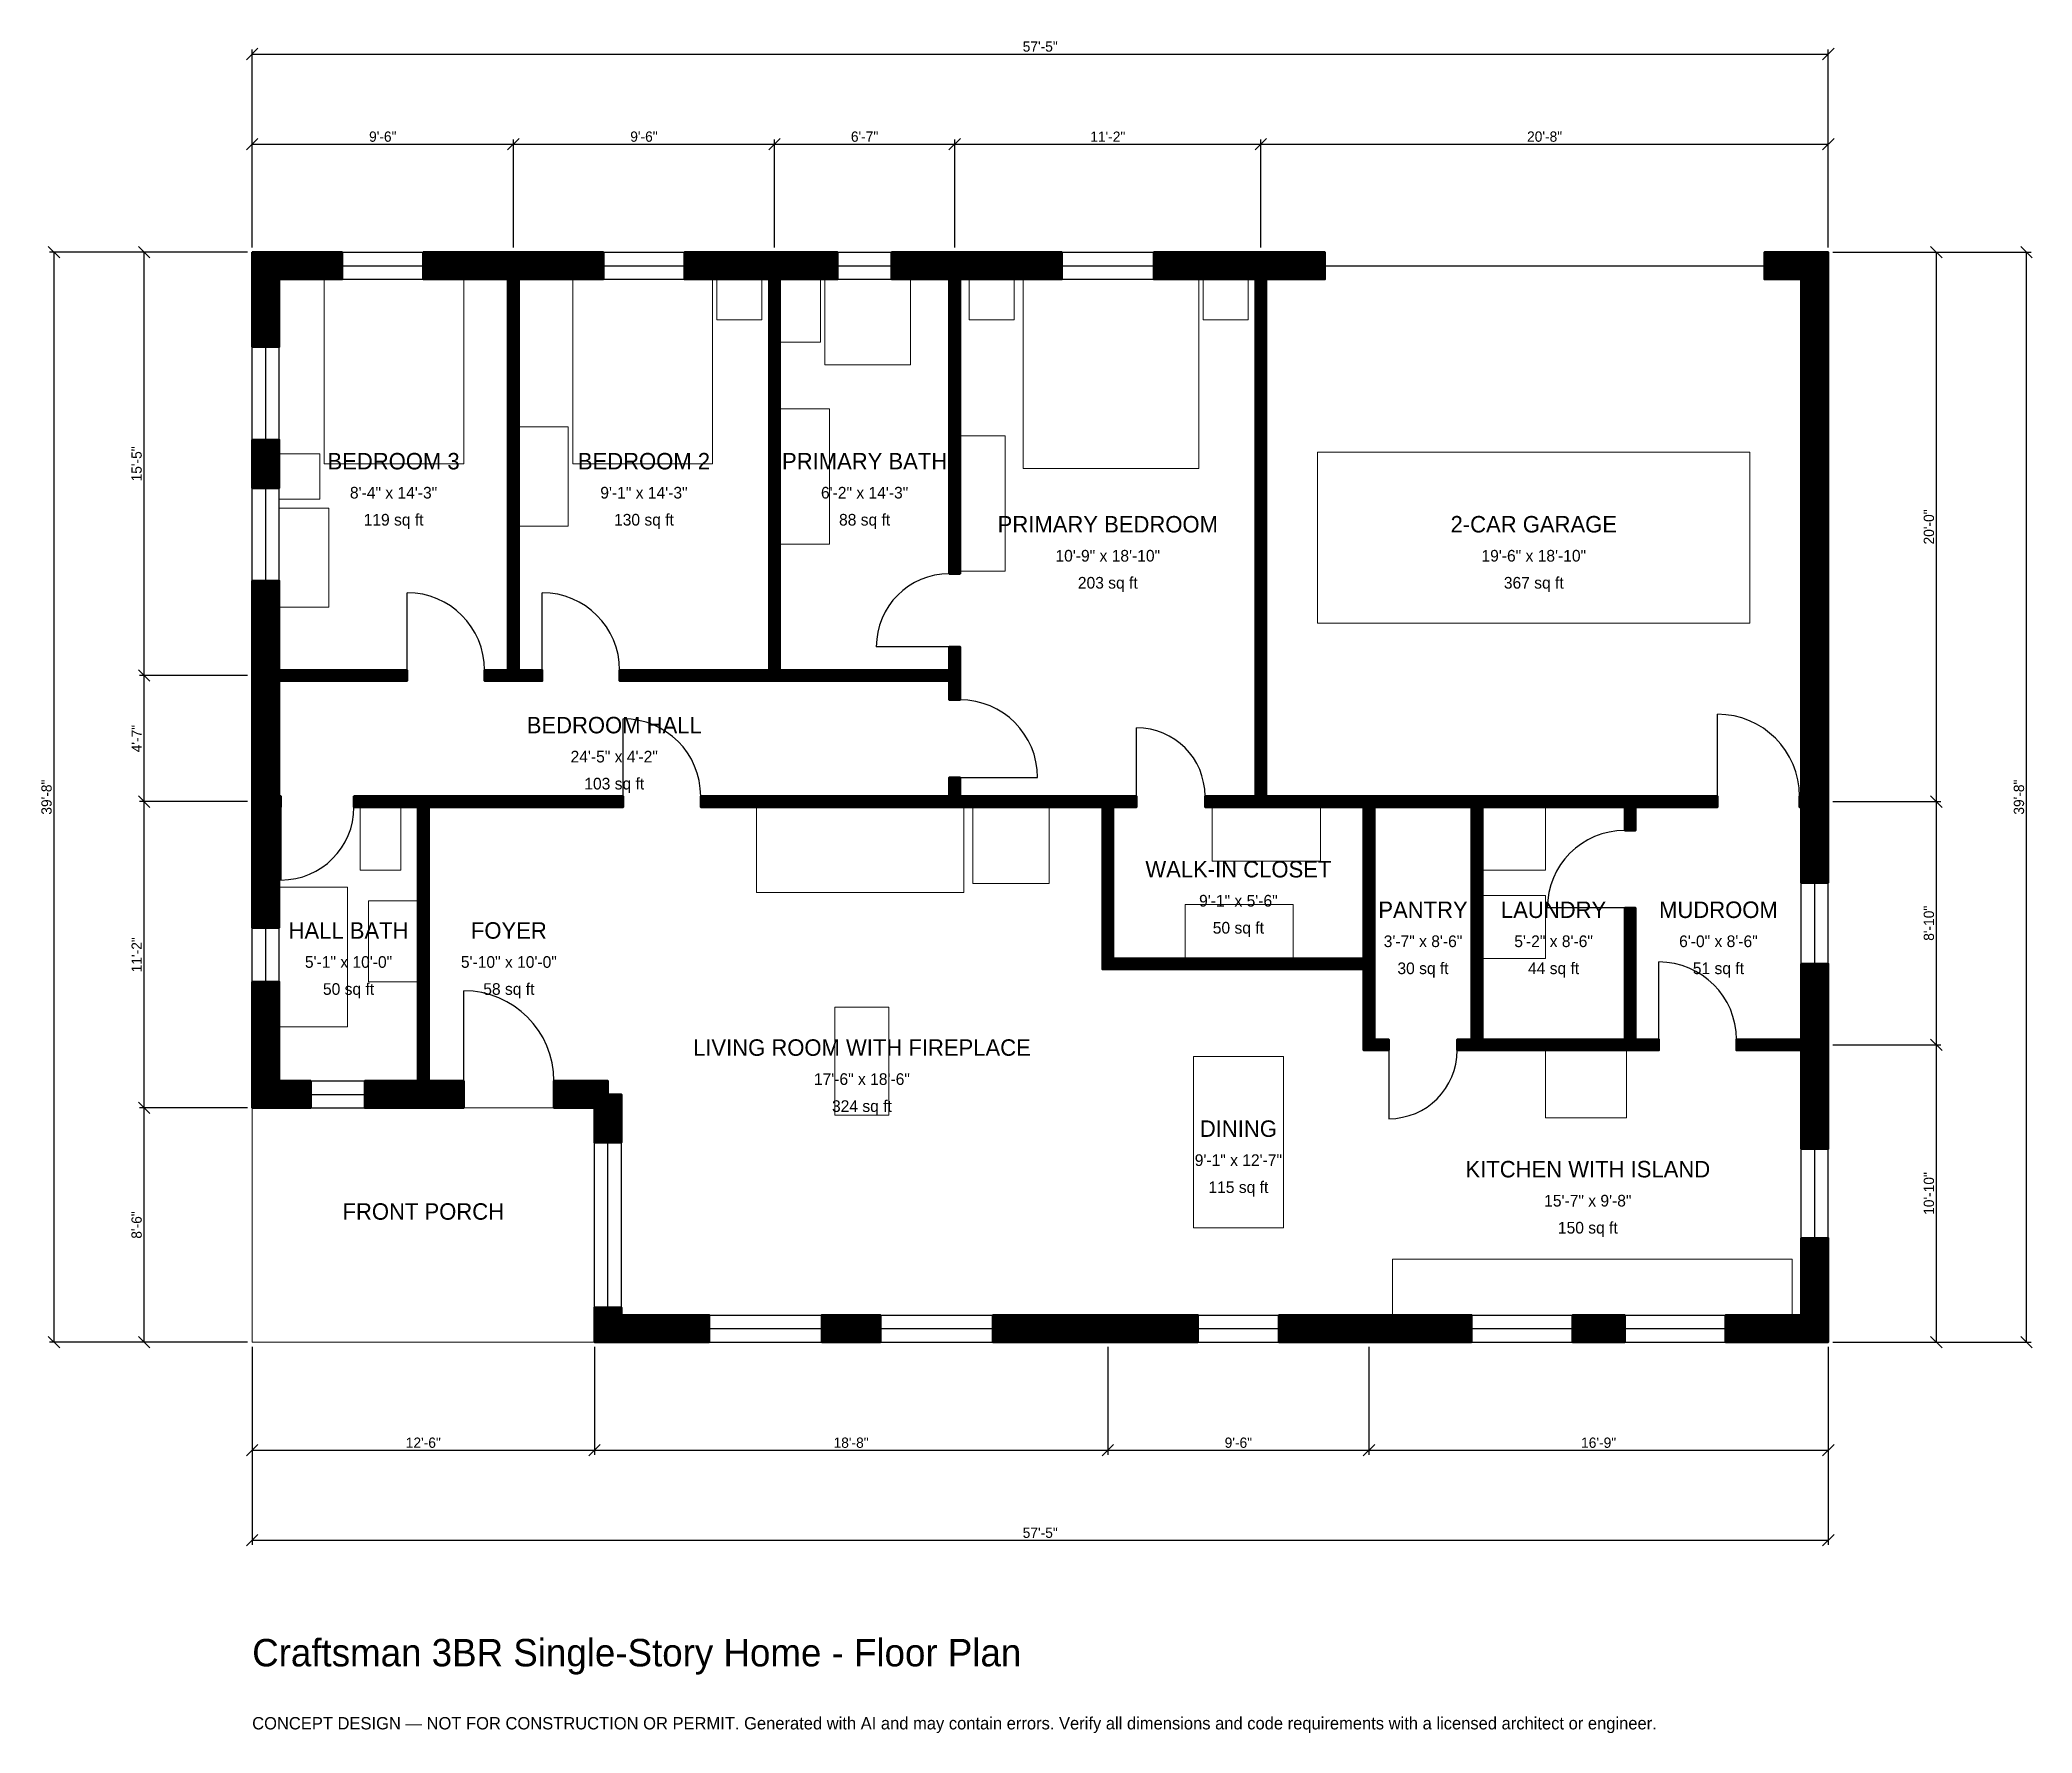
# Model space of a CAD drawing. Header units: inches. Extents: x -93 to 778, y -171 to 569.
import ezdxf
from ezdxf.enums import TextEntityAlignment as Align

# ---------------------------------------------------------------- set-up
doc = ezdxf.new("R2010")
doc.units = ezdxf.units.IN
doc.header["$MEASUREMENT"] = 0
doc.linetypes.add('DASHED', pattern=[0.6, 0.5, -0.1])
for name, color, linetype, lineweight in [('A-ANNO-DIMS', 1, 'Continuous', 13), ('A-ANNO-TEXT', 7, 'Continuous', 18), ('A-AREA-IDEN', 7, 'Continuous', 18), ('A-DOOR', 2, 'Continuous', 25), ('A-FLOR-FIXT', 9, 'Continuous', 13), ('A-FURN', 9, 'Continuous', 13), ('A-GLAZ', 4, 'Continuous', 25), ('A-SITE-PAVE', 8, 'Continuous', 13), ('A-WALL', 7, 'Continuous', 50), ('A-WALL-PATT', 8, 'Continuous', 13)]:
    doc.layers.add(name, color=color, linetype=linetype, lineweight=lineweight)
doc.dimstyles.new('PLAN', dxfattribs={"dimtxt": 4.5, "dimasz": 3, "dimexe": 2, "dimexo": 2, "dimgap": 1, "dimtad": 1, "dimdec": 0, "dimlunit": 4, "dimtsz": 2.5, "dimcen": 2.5, "dimclrd": 1, "dimclre": 1, "dimazin": 3, "dimtfac": 1, "dimtmove": 0, "dimatfit": 3})

msp = doc.modelspace()

# ---------------------------------------------------------------- hatches: boundary and pattern name
at = {"layer": 'A-WALL-PATT'}
h = msp.add_hatch(dxfattribs=at)
h.set_pattern_fill('ANSI31', color=8, scale=0.8)
h.paths.add_polyline_path([(68.8976, 102.3622), (49.2126, 102.3622), (49.2126, 114.1732), (68.8976, 114.1732), (72.4409, 114.1732), (72.4409, 233.8583), (44.4882, 233.8583), (44.4882, 238.5827), (72.4409, 238.5827), (77.1654, 238.5827), (147.2441, 238.5827), (151.9685, 238.5827), (162.2047, 238.5827), (162.2047, 233.8583), (151.9685, 233.8583), (147.2441, 233.8583), (77.1654, 233.8583), (77.1654, 114.1732), (80.7087, 114.1732), (92.5197, 114.1732), (92.5197, 102.3622), (80.7087, 102.3622), (77.1654, 102.3622), (77.1654, 102.3622), (72.4409, 102.3622), (72.4409, 102.3622), (68.8976, 102.3622)])
h.paths.add_polyline_path([(11.811, 102.3622), (11.811, 102.3622), (0, 102.3622), (0, 102.3622), (0, 102.3622), (0, 114.1732), (0, 114.1732), (0, 157.4803), (11.811, 157.4803), (11.811, 114.1732), (25.5906, 114.1732), (25.5906, 102.3622), (11.811, 102.3622)])
h.paths.add_polyline_path([(0, 230.315), (0, 233.8583), (0, 233.8583), (0, 238.5827), (0, 238.5827), (0, 242.126), (0, 285.4331), (0, 288.9764), (0, 288.9764), (0, 293.7008), (0, 293.7008), (0, 297.2441), (0, 332.7428), (11.811, 332.7428), (11.811, 297.2441), (11.811, 293.7008), (67.7165, 293.7008), (67.7165, 288.9764), (11.811, 288.9764), (11.811, 285.4331), (11.811, 242.126), (11.811, 238.5827), (12.5984, 238.5827), (12.5984, 233.8583), (11.811, 233.8583), (11.811, 230.315), (11.811, 181.1024), (0, 181.1024), (0, 230.315)])
h.paths.add_polyline_path([(0, 394.4226), (11.811, 394.4226), (11.811, 373.294), (0, 373.294), (0, 394.4226)])
h.paths.add_polyline_path([(0, 464.5669), (0, 464.5669), (0, 476.378), (0, 476.378), (0, 476.378), (0, 476.378), (11.811, 476.378), (11.811, 476.378), (39.3701, 476.378), (39.3701, 464.5669), (11.811, 464.5669), (11.811, 434.9738), (0, 434.9738), (0, 464.5669)])
h.paths.add_polyline_path([(108.2677, 476.378), (111.811, 476.378), (111.811, 476.378), (116.5354, 476.378), (116.5354, 476.378), (120.0787, 476.378), (153.5433, 476.378), (153.5433, 464.5669), (120.0787, 464.5669), (116.5354, 464.5669), (116.5354, 293.7008), (126.7717, 293.7008), (126.7717, 288.9764), (116.5354, 288.9764), (111.811, 288.9764), (101.5748, 288.9764), (101.5748, 293.7008), (111.811, 293.7008), (111.811, 464.5669), (108.2677, 464.5669), (74.8031, 464.5669), (74.8031, 476.378), (108.2677, 476.378)])
h.paths.add_polyline_path([(222.4409, 476.378), (225.9843, 476.378), (225.9843, 476.378), (230.7087, 476.378), (230.7087, 476.378), (234.252, 476.378), (255.9055, 476.378), (255.9055, 464.5669), (234.252, 464.5669), (230.7087, 464.5669), (230.7087, 293.7008), (304.7244, 293.7008), (304.7244, 303.937), (309.4488, 303.937), (309.4488, 293.7008), (309.4488, 288.9764), (309.4488, 280.7087), (304.7244, 280.7087), (304.7244, 288.9764), (230.7087, 288.9764), (225.9843, 288.9764), (160.6299, 288.9764), (160.6299, 293.7008), (225.9843, 293.7008), (225.9843, 464.5669), (222.4409, 464.5669), (188.9764, 464.5669), (188.9764, 476.378), (222.4409, 476.378)])
h.paths.add_polyline_path([(304.7244, 476.378), (304.7244, 476.378), (309.4488, 476.378), (309.4488, 476.378), (312.9921, 476.378), (312.9921, 476.378), (353.937, 476.378), (353.937, 464.5669), (309.4488, 464.5669), (309.4488, 335.8268), (304.7244, 335.8268), (304.7244, 464.5669), (301.1811, 464.5669), (301.1811, 464.5669), (279.5276, 464.5669), (279.5276, 476.378), (304.7244, 476.378)])
h.paths.add_polyline_path([(435.0394, 476.378), (438.5827, 476.378), (438.5827, 476.378), (443.3071, 476.378), (443.3071, 476.378), (446.8504, 476.378), (468.8976, 476.378), (468.8976, 464.5669), (446.8504, 464.5669), (443.3071, 464.5669), (443.3071, 238.5827), (485.8268, 238.5827), (490.5512, 238.5827), (533.0709, 238.5827), (537.7953, 238.5827), (600, 238.5827), (600, 238.5827), (604.7244, 238.5827), (640.5512, 238.5827), (640.5512, 233.8583), (604.7244, 233.8583), (604.7244, 223.622), (600, 223.622), (600, 233.8583), (537.7953, 233.8583), (537.7953, 132.2835), (600, 132.2835), (600, 189.7638), (604.7244, 189.7638), (604.7244, 132.2835), (614.9606, 132.2835), (614.9606, 127.5591), (604.7244, 127.5591), (600, 127.5591), (600, 127.5591), (537.7953, 127.5591), (533.0709, 127.5591), (526.7717, 127.5591), (526.7717, 132.2835), (533.0709, 132.2835), (533.0709, 233.8583), (490.5512, 233.8583), (490.5512, 167.7165), (490.5512, 162.9921), (490.5512, 132.2835), (496.8504, 132.2835), (496.8504, 127.5591), (490.5512, 127.5591), (485.8268, 127.5591), (485.8268, 132.2835), (485.8268, 162.9921), (376.378, 162.9921), (371.6535, 162.9921), (371.6535, 167.7165), (371.6535, 233.8583), (309.4488, 233.8583), (304.7244, 233.8583), (196.063, 233.8583), (196.063, 238.5827), (304.7244, 238.5827), (304.7244, 246.8504), (309.4488, 246.8504), (309.4488, 238.5827), (371.6535, 238.5827), (376.378, 238.5827), (386.6142, 238.5827), (386.6142, 233.8583), (376.378, 233.8583), (376.378, 167.7165), (485.8268, 167.7165), (485.8268, 233.8583), (443.3071, 233.8583), (438.5827, 233.8583), (416.5354, 233.8583), (416.5354, 238.5827), (438.5827, 238.5827), (438.5827, 464.5669), (435.0394, 464.5669), (394.0945, 464.5669), (394.0945, 476.378), (435.0394, 476.378)])
h.paths.add_polyline_path([(677.1654, 476.378), (677.1654, 476.378), (688.9764, 476.378), (688.9764, 476.378), (688.9764, 476.378), (688.9764, 464.5669), (688.9764, 464.5669), (688.9764, 242.126), (688.9764, 238.5827), (688.9764, 238.5827), (688.9764, 233.8583), (688.9764, 233.8583), (688.9764, 230.315), (688.9764, 200.7874), (677.1654, 200.7874), (677.1654, 230.315), (677.1654, 233.8583), (676.378, 233.8583), (676.378, 238.5827), (677.1654, 238.5827), (677.1654, 242.126), (677.1654, 464.5669), (661.0236, 464.5669), (661.0236, 476.378), (677.1654, 476.378)])
h.paths.add_polyline_path([(688.9764, 135.8268), (688.9764, 132.2835), (688.9764, 132.2835), (688.9764, 127.5591), (688.9764, 127.5591), (688.9764, 124.0157), (688.9764, 84.4488), (677.1654, 84.4488), (677.1654, 124.0157), (677.1654, 127.5591), (648.8189, 127.5591), (648.8189, 132.2835), (677.1654, 132.2835), (677.1654, 135.8268), (677.1654, 165.3543), (688.9764, 165.3543), (688.9764, 135.8268)])
h.paths.add_polyline_path([(688.9764, 11.811), (688.9764, 11.811), (688.9764, 0), (688.9764, 0), (688.9764, 0), (677.1654, 0), (677.1654, 0), (644.0945, 0), (644.0945, 11.811), (677.1654, 11.811), (677.1654, 45.4724), (688.9764, 45.4724), (688.9764, 11.811)])
h.paths.add_polyline_path([(577.1654, 0), (577.1654, 11.811), (600, 11.811), (600, 0), (577.1654, 0)])
h.paths.add_polyline_path([(494.0945, 0), (482.2835, 0), (448.8189, 0), (448.8189, 11.811), (482.2835, 11.811), (494.0945, 11.811), (533.0709, 11.811), (533.0709, 0), (494.0945, 0)])
h.paths.add_polyline_path([(379.9213, 0), (368.1102, 0), (323.8189, 0), (323.8189, 11.811), (368.1102, 11.811), (379.9213, 11.811), (413.3858, 11.811), (413.3858, 0), (379.9213, 0)])
h.paths.add_polyline_path([(249.0157, 0), (249.0157, 11.811), (274.6063, 11.811), (274.6063, 0), (249.0157, 0)])
h.paths.add_polyline_path([(161.4173, 0), (161.4173, 0), (149.6063, 0), (149.6063, 0), (149.6063, 0), (149.6063, 11.811), (149.6063, 11.811), (149.6063, 15.1575), (161.4173, 15.1575), (161.4173, 11.811), (199.8031, 11.811), (199.8031, 0), (161.4173, 0)])
h.paths.add_polyline_path([(149.6063, 102.3622), (131.8898, 102.3622), (131.8898, 114.1732), (155.5118, 114.1732), (155.5118, 108.2677), (161.4173, 108.2677), (161.4173, 87.2047), (149.6063, 87.2047), (149.6063, 102.3622)])

# ---------------------------------------------------------------- linework, layer by layer
at = {"layer": 'A-DOOR', "linetype": 'DASHED'}
msp.add_line((468.8976, 470.4724), (661.0236, 470.4724), dxfattribs=at)
at = {"layer": 'A-DOOR'}
for p, q in [((67.7165, 293.7008), (67.7165, 327.5591)), ((126.7717, 293.7008), (126.7717, 327.5591)), ((304.7244, 303.937), (272.8346, 303.937)), ((162.2047, 238.5827), (162.2047, 272.4409)), ((640.5512, 238.5827), (640.5512, 274.4094)), ((386.6142, 238.5827), (386.6142, 268.5039)), ((309.4488, 246.8504), (343.3071, 246.8504)), ((12.5984, 233.8583), (12.5984, 201.9685)), ((600, 189.7638), (566.1417, 189.7638)), ((614.9606, 132.2835), (614.9606, 166.1417)), ((92.5197, 114.1732), (92.5197, 153.5433)), ((496.8504, 127.5591), (496.8504, 97.6378))]:
    msp.add_line(p, q, dxfattribs=at)
for centre, radius, start, end in [((304.7244, 303.937), 31.8898, 90, 180), ((67.7165, 293.7008), 33.8583, 0, 90), ((126.7717, 293.7008), 33.8583, 0, 90), ((309.4488, 246.8504), 33.8583, 0, 90), ((162.2047, 238.5827), 33.8583, 0, 90), ((640.5512, 238.5827), 35.8268, 0, 90), ((386.6142, 238.5827), 29.9213, 0, 90), ((12.5984, 233.8583), 31.8898, 270, 360), ((600, 189.7638), 33.8583, 90, 180), ((614.9606, 132.2835), 33.8583, 0, 90), ((92.5197, 114.1732), 39.3701, 0, 90), ((496.8504, 127.5591), 29.9213, 270, 360)]:
    msp.add_arc(centre, radius, start, end, dxfattribs=at)
at = {"layer": 'A-FLOR-FIXT'}
for points in [[(230.7087, 437.0079), (248.4252, 437.0079), (248.4252, 464.5669), (230.7087, 464.5669)], [(250.3937, 427.1654), (287.7953, 427.1654), (287.7953, 464.5669), (250.3937, 464.5669)], [(230.7087, 348.8189), (252.3622, 348.8189), (252.3622, 407.874), (230.7087, 407.874)], [(47.2441, 206.2992), (64.9606, 206.2992), (64.9606, 233.8583), (47.2441, 233.8583)], [(11.811, 137.7953), (41.7323, 137.7953), (41.7323, 198.8189), (11.811, 198.8189)], [(50.7874, 157.4803), (72.4409, 157.4803), (72.4409, 192.9134), (50.7874, 192.9134)], [(498.4252, 11.811), (673.2283, 11.811), (673.2283, 36.2205), (498.4252, 36.2205)]]:
    msp.add_lwpolyline(points, close=True, dxfattribs=at)
at = {"layer": 'A-FURN'}
for points in [[(31.4961, 383.8583), (92.5197, 383.8583), (92.5197, 464.5669), (31.4961, 464.5669)], [(140.1575, 383.8583), (201.1811, 383.8583), (201.1811, 464.5669), (140.1575, 464.5669)], [(203.1496, 446.8504), (222.8346, 446.8504), (222.8346, 464.5669), (203.1496, 464.5669)], [(313.3858, 446.8504), (333.0709, 446.8504), (333.0709, 464.5669), (313.3858, 464.5669)], [(337.0079, 381.8898), (413.7795, 381.8898), (413.7795, 464.5669), (337.0079, 464.5669)], [(415.748, 446.8504), (435.4331, 446.8504), (435.4331, 464.5669), (415.748, 464.5669)], [(116.5354, 356.6929), (138.189, 356.6929), (138.189, 400), (116.5354, 400)], [(309.4488, 337.0079), (329.1339, 337.0079), (329.1339, 396.063), (309.4488, 396.063)], [(11.811, 368.5039), (29.5276, 368.5039), (29.5276, 388.189), (11.811, 388.189)], [(465.748, 314.1732), (654.7244, 314.1732), (654.7244, 388.9764), (465.748, 388.9764)], [(11.811, 321.2598), (33.4646, 321.2598), (33.4646, 364.5669), (11.811, 364.5669)], [(220.4724, 196.4567), (311.0236, 196.4567), (311.0236, 233.8583), (220.4724, 233.8583)], [(314.9606, 200.3937), (348.4252, 200.3937), (348.4252, 233.8583), (314.9606, 233.8583)], [(419.685, 210.2362), (466.9291, 210.2362), (466.9291, 233.8583), (419.685, 233.8583)], [(537.7953, 206.2992), (565.3543, 206.2992), (565.3543, 233.8583), (537.7953, 233.8583)], [(537.7953, 167.7165), (565.3543, 167.7165), (565.3543, 195.2756), (537.7953, 195.2756)], [(407.874, 167.7165), (455.1181, 167.7165), (455.1181, 191.3386), (407.874, 191.3386)], [(254.7244, 99.2126), (278.3465, 99.2126), (278.3465, 146.4567), (254.7244, 146.4567)], [(411.4173, 50), (450.7874, 50), (450.7874, 124.8031), (411.4173, 124.8031)], [(565.3543, 98.0315), (600.7874, 98.0315), (600.7874, 127.5591), (565.3543, 127.5591)]]:
    msp.add_lwpolyline(points, close=True, dxfattribs=at)
at = {"layer": 'A-GLAZ'}
for p, q in [((39.3701, 476.378), (74.8031, 476.378)), ((39.3701, 470.4724), (74.8031, 470.4724)), ((153.5433, 476.378), (188.9764, 476.378)), ((153.5433, 470.4724), (188.9764, 470.4724)), ((255.9055, 476.378), (279.5276, 476.378)), ((255.9055, 470.4724), (279.5276, 470.4724)), ((353.937, 476.378), (394.0945, 476.378)), ((353.937, 470.4724), (394.0945, 470.4724)), ((39.3701, 464.5669), (74.8031, 464.5669)), ((153.5433, 464.5669), (188.9764, 464.5669)), ((255.9055, 464.5669), (279.5276, 464.5669)), ((353.937, 464.5669), (394.0945, 464.5669)), ((0, 394.4226), (0, 434.9738)), ((5.9055, 394.4226), (5.9055, 434.9738)), ((11.811, 394.4226), (11.811, 434.9738)), ((0, 332.7428), (0, 373.294)), ((5.9055, 332.7428), (5.9055, 373.294)), ((11.811, 332.7428), (11.811, 373.294)), ((677.1654, 165.3543), (677.1654, 200.7874)), ((683.0709, 165.3543), (683.0709, 200.7874)), ((688.9764, 165.3543), (688.9764, 200.7874)), ((0, 157.4803), (0, 181.1024)), ((5.9055, 157.4803), (5.9055, 181.1024)), ((11.811, 157.4803), (11.811, 181.1024)), ((25.5906, 114.1732), (49.2126, 114.1732)), ((25.5906, 108.2677), (49.2126, 108.2677)), ((25.5906, 102.3622), (49.2126, 102.3622)), ((149.6063, 15.1575), (149.6063, 87.2047)), ((155.5118, 15.1575), (155.5118, 87.2047)), ((161.4173, 15.1575), (161.4173, 87.2047)), ((677.1654, 45.4724), (677.1654, 84.4488)), ((683.0709, 45.4724), (683.0709, 84.4488)), ((688.9764, 45.4724), (688.9764, 84.4488)), ((199.8031, 11.811), (249.0157, 11.811)), ((274.6063, 11.811), (323.8189, 11.811)), ((413.3858, 11.811), (448.8189, 11.811)), ((533.0709, 11.811), (577.1654, 11.811)), ((600, 11.811), (644.0945, 11.811)), ((199.8031, 5.9055), (249.0157, 5.9055)), ((199.8031, 0), (249.0157, 0)), ((274.6063, 5.9055), (323.8189, 5.9055)), ((274.6063, 0), (323.8189, 0)), ((413.3858, 5.9055), (448.8189, 5.9055)), ((413.3858, 0), (448.8189, 0)), ((533.0709, 5.9055), (577.1654, 5.9055)), ((533.0709, 0), (577.1654, 0)), ((600, 5.9055), (644.0945, 5.9055)), ((600, 0), (644.0945, 0))]:
    msp.add_line(p, q, dxfattribs=at)
at = {"layer": 'A-SITE-PAVE', "linetype": 'DASHED'}
msp.add_lwpolyline([(0, 0), (149.6063, 0), (149.6063, 102.3622), (0, 102.3622)], close=True, dxfattribs=at)
at = {"layer": 'A-WALL'}
for points in [[(0, 464.5669), (0, 464.5669), (0, 476.378), (0, 476.378), (0, 476.378), (0, 476.378), (11.811, 476.378), (11.811, 476.378), (39.3701, 476.378), (39.3701, 464.5669), (11.811, 464.5669), (11.811, 434.9738), (0, 434.9738), (0, 464.5669)], [(108.2677, 476.378), (111.811, 476.378), (111.811, 476.378), (116.5354, 476.378), (116.5354, 476.378), (120.0787, 476.378), (153.5433, 476.378), (153.5433, 464.5669), (120.0787, 464.5669), (116.5354, 464.5669), (116.5354, 293.7008), (126.7717, 293.7008), (126.7717, 288.9764), (116.5354, 288.9764), (111.811, 288.9764), (101.5748, 288.9764), (101.5748, 293.7008), (111.811, 293.7008), (111.811, 464.5669), (108.2677, 464.5669), (74.8031, 464.5669), (74.8031, 476.378), (108.2677, 476.378)], [(222.4409, 476.378), (225.9843, 476.378), (225.9843, 476.378), (230.7087, 476.378), (230.7087, 476.378), (234.252, 476.378), (255.9055, 476.378), (255.9055, 464.5669), (234.252, 464.5669), (230.7087, 464.5669), (230.7087, 293.7008), (304.7244, 293.7008), (304.7244, 303.937), (309.4488, 303.937), (309.4488, 293.7008), (309.4488, 288.9764), (309.4488, 280.7087), (304.7244, 280.7087), (304.7244, 288.9764), (230.7087, 288.9764), (225.9843, 288.9764), (160.6299, 288.9764), (160.6299, 293.7008), (225.9843, 293.7008), (225.9843, 464.5669), (222.4409, 464.5669), (188.9764, 464.5669), (188.9764, 476.378), (222.4409, 476.378)], [(435.0394, 476.378), (438.5827, 476.378), (438.5827, 476.378), (443.3071, 476.378), (443.3071, 476.378), (446.8504, 476.378), (468.8976, 476.378), (468.8976, 464.5669), (446.8504, 464.5669), (443.3071, 464.5669), (443.3071, 238.5827), (485.8268, 238.5827), (490.5512, 238.5827), (533.0709, 238.5827), (537.7953, 238.5827), (600, 238.5827), (600, 238.5827), (604.7244, 238.5827), (640.5512, 238.5827), (640.5512, 233.8583), (604.7244, 233.8583), (604.7244, 223.622), (600, 223.622), (600, 233.8583), (537.7953, 233.8583), (537.7953, 132.2835), (600, 132.2835), (600, 189.7638), (604.7244, 189.7638), (604.7244, 132.2835), (614.9606, 132.2835), (614.9606, 127.5591), (604.7244, 127.5591), (600, 127.5591), (600, 127.5591), (537.7953, 127.5591), (533.0709, 127.5591), (526.7717, 127.5591), (526.7717, 132.2835), (533.0709, 132.2835), (533.0709, 233.8583), (490.5512, 233.8583), (490.5512, 167.7165), (490.5512, 162.9921), (490.5512, 132.2835), (496.8504, 132.2835), (496.8504, 127.5591), (490.5512, 127.5591), (485.8268, 127.5591), (485.8268, 132.2835), (485.8268, 162.9921), (376.378, 162.9921), (371.6535, 162.9921), (371.6535, 167.7165), (371.6535, 233.8583), (309.4488, 233.8583), (304.7244, 233.8583), (196.063, 233.8583), (196.063, 238.5827), (304.7244, 238.5827), (304.7244, 246.8504), (309.4488, 246.8504), (309.4488, 238.5827), (371.6535, 238.5827), (376.378, 238.5827), (386.6142, 238.5827), (386.6142, 233.8583), (376.378, 233.8583), (376.378, 167.7165), (485.8268, 167.7165), (485.8268, 233.8583), (443.3071, 233.8583), (438.5827, 233.8583), (416.5354, 233.8583), (416.5354, 238.5827), (438.5827, 238.5827), (438.5827, 464.5669), (435.0394, 464.5669), (394.0945, 464.5669), (394.0945, 476.378), (435.0394, 476.378)], [(304.7244, 476.378), (304.7244, 476.378), (309.4488, 476.378), (309.4488, 476.378), (312.9921, 476.378), (312.9921, 476.378), (353.937, 476.378), (353.937, 464.5669), (309.4488, 464.5669), (309.4488, 335.8268), (304.7244, 335.8268), (304.7244, 464.5669), (301.1811, 464.5669), (301.1811, 464.5669), (279.5276, 464.5669), (279.5276, 476.378), (304.7244, 476.378)], [(677.1654, 476.378), (677.1654, 476.378), (688.9764, 476.378), (688.9764, 476.378), (688.9764, 476.378), (688.9764, 464.5669), (688.9764, 464.5669), (688.9764, 242.126), (688.9764, 238.5827), (688.9764, 238.5827), (688.9764, 233.8583), (688.9764, 233.8583), (688.9764, 230.315), (688.9764, 200.7874), (677.1654, 200.7874), (677.1654, 230.315), (677.1654, 233.8583), (676.378, 233.8583), (676.378, 238.5827), (677.1654, 238.5827), (677.1654, 242.126), (677.1654, 464.5669), (661.0236, 464.5669), (661.0236, 476.378), (677.1654, 476.378)], [(0, 394.4226), (11.811, 394.4226), (11.811, 373.294), (0, 373.294), (0, 394.4226)], [(0, 230.315), (0, 233.8583), (0, 233.8583), (0, 238.5827), (0, 238.5827), (0, 242.126), (0, 285.4331), (0, 288.9764), (0, 288.9764), (0, 293.7008), (0, 293.7008), (0, 297.2441), (0, 332.7428), (11.811, 332.7428), (11.811, 297.2441), (11.811, 293.7008), (67.7165, 293.7008), (67.7165, 288.9764), (11.811, 288.9764), (11.811, 285.4331), (11.811, 242.126), (11.811, 238.5827), (12.5984, 238.5827), (12.5984, 233.8583), (11.811, 233.8583), (11.811, 230.315), (11.811, 181.1024), (0, 181.1024), (0, 230.315)], [(68.8976, 102.3622), (49.2126, 102.3622), (49.2126, 114.1732), (68.8976, 114.1732), (72.4409, 114.1732), (72.4409, 233.8583), (44.4882, 233.8583), (44.4882, 238.5827), (72.4409, 238.5827), (77.1654, 238.5827), (147.2441, 238.5827), (151.9685, 238.5827), (162.2047, 238.5827), (162.2047, 233.8583), (151.9685, 233.8583), (147.2441, 233.8583), (77.1654, 233.8583), (77.1654, 114.1732), (80.7087, 114.1732), (92.5197, 114.1732), (92.5197, 102.3622), (80.7087, 102.3622), (77.1654, 102.3622), (77.1654, 102.3622), (72.4409, 102.3622), (72.4409, 102.3622), (68.8976, 102.3622)], [(11.811, 102.3622), (11.811, 102.3622), (0, 102.3622), (0, 102.3622), (0, 102.3622), (0, 114.1732), (0, 114.1732), (0, 157.4803), (11.811, 157.4803), (11.811, 114.1732), (25.5906, 114.1732), (25.5906, 102.3622), (11.811, 102.3622)], [(688.9764, 135.8268), (688.9764, 132.2835), (688.9764, 132.2835), (688.9764, 127.5591), (688.9764, 127.5591), (688.9764, 124.0157), (688.9764, 84.4488), (677.1654, 84.4488), (677.1654, 124.0157), (677.1654, 127.5591), (648.8189, 127.5591), (648.8189, 132.2835), (677.1654, 132.2835), (677.1654, 135.8268), (677.1654, 165.3543), (688.9764, 165.3543), (688.9764, 135.8268)], [(149.6063, 102.3622), (131.8898, 102.3622), (131.8898, 114.1732), (155.5118, 114.1732), (155.5118, 108.2677), (161.4173, 108.2677), (161.4173, 87.2047), (149.6063, 87.2047), (149.6063, 102.3622)], [(688.9764, 11.811), (688.9764, 11.811), (688.9764, 0), (688.9764, 0), (688.9764, 0), (677.1654, 0), (677.1654, 0), (644.0945, 0), (644.0945, 11.811), (677.1654, 11.811), (677.1654, 45.4724), (688.9764, 45.4724), (688.9764, 11.811)], [(161.4173, 0), (161.4173, 0), (149.6063, 0), (149.6063, 0), (149.6063, 0), (149.6063, 11.811), (149.6063, 11.811), (149.6063, 15.1575), (161.4173, 15.1575), (161.4173, 11.811), (199.8031, 11.811), (199.8031, 0), (161.4173, 0)], [(249.0157, 0), (249.0157, 11.811), (274.6063, 11.811), (274.6063, 0), (249.0157, 0)], [(379.9213, 0), (368.1102, 0), (323.8189, 0), (323.8189, 11.811), (368.1102, 11.811), (379.9213, 11.811), (413.3858, 11.811), (413.3858, 0), (379.9213, 0)], [(494.0945, 0), (482.2835, 0), (448.8189, 0), (448.8189, 11.811), (482.2835, 11.811), (494.0945, 11.811), (533.0709, 11.811), (533.0709, 0), (494.0945, 0)], [(577.1654, 0), (577.1654, 11.811), (600, 11.811), (600, 0), (577.1654, 0)]]:
    msp.add_lwpolyline(points, close=True, dxfattribs=at)

# ---------------------------------------------------------------- texts
at = {"layer": 'A-ANNO-TEXT'}
for s, height, p in [('Craftsman 3BR Single-Story Home - Floor Plan', 12, (0, -141.7323)), ('CONCEPT DESIGN — NOT FOR CONSTRUCTION OR PERMIT. Generated with AI and may contain errors. Verify all dimensions and code requirements with a licensed architect or engineer.', 5.4, (0, -169.2913))]:
    msp.add_text(s, height=height, dxfattribs=at).set_placement(p)
at = {"layer": 'A-AREA-IDEN'}
for s, height, p in [('BEDROOM 3', 7.2, (61.811, 385.0394)), ('BEDROOM 2', 7.2, (171.2598, 385.0394)), ('PRIMARY BATH', 7.2, (267.7165, 385.0394)), ('8\'-4" x 14\'-3"', 5.1, (61.811, 371.2598)), ('9\'-1" x 14\'-3"', 5.1, (171.2598, 371.2598)), ('6\'-2" x 14\'-3"', 5.1, (267.7165, 371.2598)), ('119 sq ft', 5.1, (61.811, 359.4488)), ('130 sq ft', 5.1, (171.2598, 359.4488)), ('88 sq ft', 5.1, (267.7165, 359.4488)), ('PRIMARY BEDROOM', 7.2, (374.0157, 357.4803)), ('2-CAR GARAGE', 7.2, (560.2362, 357.4803)), ('10\'-9" x 18\'-10"', 5.1, (374.0157, 343.7008)), ('19\'-6" x 18\'-10"', 5.1, (560.2362, 343.7008)), ('203 sq ft', 5.1, (374.0157, 331.8898)), ('367 sq ft', 5.1, (560.2362, 331.8898)), ('BEDROOM HALL', 7.2, (158.2677, 269.685)), ('24\'-5" x 4\'-2"', 5.1, (158.2677, 255.9055)), ('103 sq ft', 5.1, (158.2677, 244.0945)), ('WALK-IN CLOSET', 7.2, (431.1024, 206.6929)), ('9\'-1" x 5\'-6"', 5.1, (431.1024, 192.9134)), ('PANTRY', 7.2, (511.811, 188.9764)), ('LAUNDRY', 7.2, (568.8976, 188.9764)), ('MUDROOM', 7.2, (640.9449, 188.9764)), ('HALL BATH', 7.2, (42.126, 179.9213)), ('FOYER', 7.2, (112.2047, 179.9213)), ('50 sq ft', 5.1, (431.1024, 181.1024)), ('3\'-7" x 8\'-6"', 5.1, (511.811, 175.1969)), ('5\'-2" x 8\'-6"', 5.1, (568.8976, 175.1969)), ('6\'-0" x 8\'-6"', 5.1, (640.9449, 175.1969)), ('5\'-1" x 10\'-0"', 5.1, (42.126, 166.1417)), ('5\'-10" x 10\'-0"', 5.1, (112.2047, 166.1417)), ('30 sq ft', 5.1, (511.811, 163.3858)), ('44 sq ft', 5.1, (568.8976, 163.3858)), ('51 sq ft', 5.1, (640.9449, 163.3858)), ('50 sq ft', 5.1, (42.126, 154.3307)), ('58 sq ft', 5.1, (112.2047, 154.3307)), ('LIVING ROOM WITH FIREPLACE', 7.2, (266.5354, 128.7402)), ('17\'-6" x 18\'-6"', 5.1, (266.5354, 114.9606)), ('324 sq ft', 5.1, (266.5354, 103.1496)), ('DINING', 7.2, (431.1024, 93.3071)), ('9\'-1" x 12\'-7"', 5.1, (431.1024, 79.5276)), ('KITCHEN WITH ISLAND', 7.2, (583.8583, 75.5906)), ('115 sq ft', 5.1, (431.1024, 67.7165)), ('15\'-7" x 9\'-8"', 5.1, (583.8583, 61.811)), ('FRONT PORCH', 7.2, (74.8031, 57.0866)), ('150 sq ft', 5.1, (583.8583, 50))]:
    msp.add_text(s, height=height, dxfattribs=at).set_placement(p, align=Align.MIDDLE_CENTER)

# ---------------------------------------------------------------- dimensions: what is measured, and where the dimension line sits
at = {"layer": 'A-ANNO-DIMS'}
for base, p1, p2, text in [((0, 562.9921), (0, 476.378), (688.9764, 476.378), '57\'-5"'), ((0, 523.622), (0, 476.378), (114.1732, 476.378), '9\'-6"'), ((114.1732, 523.622), (114.1732, 476.378), (228.3465, 476.378), '9\'-6"'), ((228.3465, 523.622), (228.3465, 476.378), (307.0866, 476.378), '6\'-7"'), ((307.0866, 523.622), (307.0866, 476.378), (440.9449, 476.378), '11\'-2"'), ((440.9449, 523.622), (440.9449, 476.378), (688.9764, 476.378), '20\'-8"'), ((0, -47.2441), (0, 0), (149.6063, 0), '12\'-6"'), ((0, -86.6142), (0, 0), (688.9764, 0), '57\'-5"'), ((149.6063, -47.2441), (149.6063, 0), (374.0157, 0), '18\'-8"'), ((374.0157, -47.2441), (374.0157, 0), (488.189, 0), '9\'-6"'), ((488.189, -47.2441), (488.189, 0), (688.9764, 0), '16\'-9"')]:
    msp.add_linear_dim(base=base, p1=p1, p2=p2, text=text, dimstyle='PLAN', dxfattribs=at).render()
for base, p1, p2, text in [((-86.6142, 0), (0, 0), (0, 476.378), '39\'-8"'), ((-47.2441, 291.3386), (0, 291.3386), (0, 476.378), '15\'-5"'), ((736.2205, 236.2205), (688.9764, 236.2205), (688.9764, 476.378), '20\'-0"'), ((775.5906, 0), (688.9764, 0), (688.9764, 476.378), '39\'-8"'), ((-47.2441, 236.2205), (0, 236.2205), (0, 291.3386), '4\'-7"'), ((-47.2441, 102.3622), (0, 102.3622), (0, 236.2205), '11\'-2"'), ((736.2205, 129.9213), (688.9764, 129.9213), (688.9764, 236.2205), '8\'-10"'), ((736.2205, 0), (688.9764, 0), (688.9764, 129.9213), '10\'-10"'), ((-47.2441, 0), (0, 0), (0, 102.3622), '8\'-6"')]:
    msp.add_linear_dim(base=base, p1=p1, p2=p2, angle=90, text=text, dimstyle='PLAN', dxfattribs=at).render()

doc.saveas('drawing.dxf')
